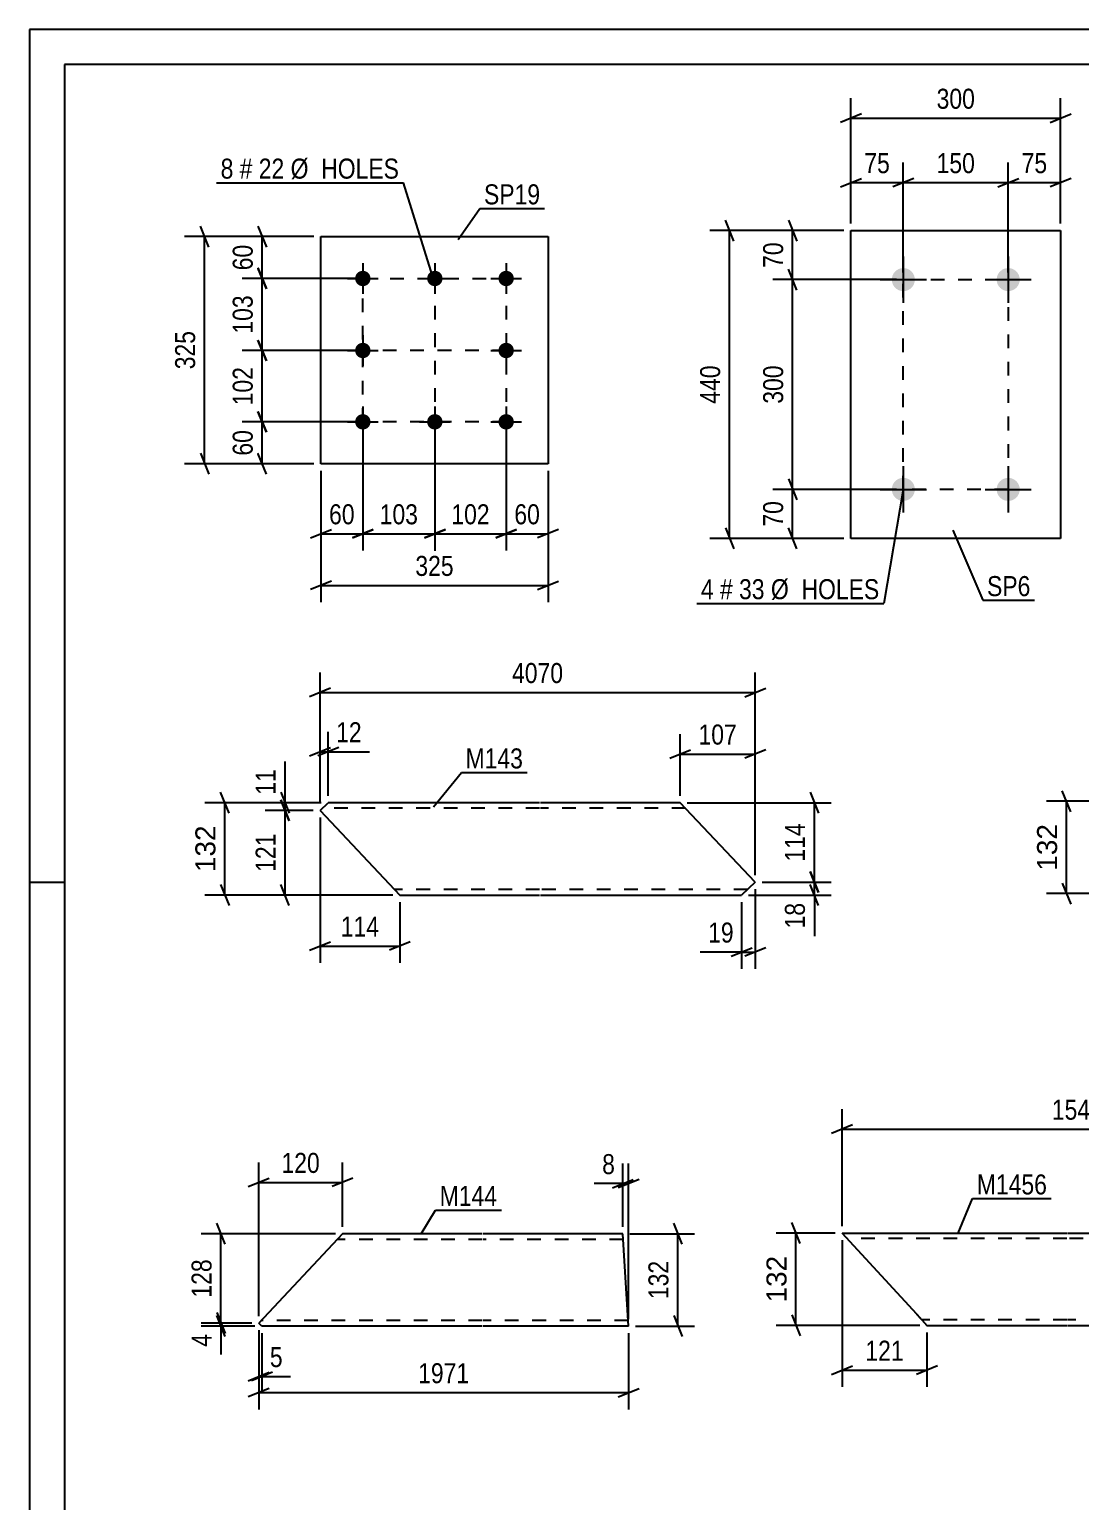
# Model space of a CAD drawing. Header units: millimetres. Extents: x -2250 to 594, y 0 to 1057.
# Drawn here: x 0 to 150.4, y 209.5 to 420 of the extents above; entities that cross this region are included whole.
import ezdxf

# ---------------------------------------------------------------- set-up
doc = ezdxf.new("R2010")
doc.units = ezdxf.units.MM
doc.linetypes.add('DXK_LINE_DOT2', pattern=[3.9198, 1.9599, -1.9599])
doc.styles.add('Arial', font='ARIAL.TTF', dxfattribs={"height": 0.2})
doc.styles.add('Arial Narrow', font='ARIALN.TTF', dxfattribs={"height": 0.2})

# ---------------------------------------------------------------- blocks, each defined once
blk = doc.blocks.new('Unknown-761553754-1133')
at = {"color": 5, "linetype": 'Continuous'}
for p, q in [((594, 420), (0, 420)), ((0, 420), (0, 0)), ((589, 415), (5, 415)), ((5, 415), (5, 5)), ((5, 298), (0, 298))]:
    blk.add_line(p, q, dxfattribs=at)
blk = doc.blocks.new('Part-761553754-12349 - 12348')
at = {"color": 2, "linetype": 'Continuous'}
for p, q in [((126.91, 236.29), (116.24, 247.89)), ((116.24, 247.89), (148.38, 247.89)), ((148.48, 247.89), (168.48, 247.89)), ((183.56, 241.28), (168.48, 247.89)), ((180.67, 234.69), (183.56, 241.28)), ((126.91, 236.29), (128.38, 234.69)), ((128.38, 234.69), (148.38, 234.69)), ((148.48, 234.69), (180.67, 234.69))]:
    blk.add_line(p, q, dxfattribs=at)
at = {"color": 7, "linetype": 'DXK_LINE_DOT2'}
for p, q in [((148.38, 247.09), (116.98, 247.09)), ((170.31, 247.09), (148.48, 247.09)), ((128.27, 234.81), (126.91, 236.29)), ((127.65, 235.49), (127.59, 235.55)), ((148.38, 235.49), (127.65, 235.49)), ((181.02, 235.49), (148.48, 235.49))]:
    blk.add_line(p, q, dxfattribs=at)
blk = doc.blocks.new('Part-761553754-12032 - 12031')
at = {"color": 2, "linetype": 'Continuous'}
for p, q in [((41.57, 308.33), (42.74, 309.43)), ((41.57, 308.33), (52.98, 296.23)), ((72.98, 309.43), (42.74, 309.43)), ((93.08, 309.43), (73.08, 309.43)), ((103.81, 298.07), (93.08, 309.43)), ((103.81, 298.07), (101.86, 296.23)), ((52.98, 296.23), (72.98, 296.23)), ((73.08, 296.23), (101.86, 296.23))]:
    blk.add_line(p, q, dxfattribs=at)
at = {"color": 7, "linetype": 'DXK_LINE_DOT2'}
for p, q in [((72.98, 308.63), (41.9, 308.63)), ((93.84, 308.63), (73.08, 308.63)), ((72.98, 297.03), (52.23, 297.03)), ((102.71, 297.03), (73.08, 297.03))]:
    blk.add_line(p, q, dxfattribs=at)
blk = doc.blocks.new('Part-761553754-12046 - 12045')
at = {"color": 2, "linetype": 'Continuous'}
for p, q in [((44.78, 247.79), (32.81, 235.01)), ((64.78, 247.79), (44.78, 247.79)), ((84.88, 247.79), (64.88, 247.79)), ((85.7, 234.59), (84.88, 247.79)), ((33.26, 234.59), (32.81, 235.01)), ((64.78, 234.59), (33.26, 234.59)), ((85.7, 234.59), (64.88, 234.59))]:
    blk.add_line(p, q, dxfattribs=at)
at = {"color": 7, "linetype": 'DXK_LINE_DOT2'}
for p, q in [((64.78, 246.99), (44.03, 246.99)), ((84.93, 246.99), (64.88, 246.99)), ((33.15, 235.39), (33.21, 235.45)), ((64.78, 235.39), (33.15, 235.39)), ((85.65, 235.39), (64.88, 235.39)), ((85.65, 235.39), (85.65, 235.45))]:
    blk.add_line(p, q, dxfattribs=at)
blk = doc.blocks.new('Part-761553754-12177 - 12176')
at = {"color": 2, "linetype": 'Continuous'}
for p, q in [((41.69, 357.89), (41.69, 390.39)), ((41.69, 390.39), (74.19, 390.39)), ((74.19, 390.39), (74.19, 357.89)), ((74.19, 357.89), (41.69, 357.89))]:
    blk.add_line(p, q, dxfattribs=at)
blk = doc.blocks.new('Bolt-761553754-12178 - 12176')
at = {"linetype": 'Continuous'}
for points in [[(47.69, 385.49, -1), (47.69, 383.29, -1)], [(57.99, 385.49, -1), (57.99, 383.29, -1)], [(68.19, 385.49, -1), (68.19, 383.29, -1)], [(47.69, 375.19, -1), (47.69, 372.99, -1)], [(68.19, 375.19, -1), (68.19, 372.99, -1)], [(47.69, 364.99, -1), (47.69, 362.79, -1)], [(57.99, 364.99, -1), (57.99, 362.79, -1)], [(68.19, 364.99, -1), (68.19, 362.79, -1)]]:
    blk.add_hatch(color=1, dxfattribs=at).paths.add_polyline_path(points)
at = {"color": 1, "linetype": 'Continuous'}
for p, q in [((47.69, 386.59), (47.69, 382.19)), ((57.99, 386.59), (57.99, 382.19)), ((68.19, 386.59), (68.19, 382.19)), ((45.49, 384.39), (49.89, 384.39)), ((55.79, 384.39), (60.19, 384.39)), ((65.99, 384.39), (70.39, 384.39)), ((47.69, 376.29), (47.69, 371.89)), ((68.19, 376.29), (68.19, 371.89)), ((45.49, 374.09), (49.89, 374.09)), ((65.99, 374.09), (70.39, 374.09)), ((47.69, 366.09), (47.69, 361.69)), ((57.99, 366.09), (57.99, 361.69)), ((68.19, 366.09), (68.19, 361.69)), ((45.49, 363.89), (49.89, 363.89)), ((55.79, 363.89), (60.19, 363.89)), ((65.99, 363.89), (70.39, 363.89))]:
    blk.add_line(p, q, dxfattribs=at)
blk = doc.blocks.new('Part-761553754-12237 - 12236')
at = {"color": 2, "linetype": 'Continuous'}
for p, q in [((117.5, 347.23), (117.5, 391.23)), ((117.5, 391.23), (147.5, 391.23)), ((147.5, 391.23), (147.5, 347.23)), ((147.5, 347.23), (117.5, 347.23))]:
    blk.add_line(p, q, dxfattribs=at)
blk = doc.blocks.new('Bolt-761553754-12238 - 12236')
at = {"linetype": 'Continuous'}
for points in [[(125, 385.88, -1), (125, 382.58, -1)], [(140, 385.88, -1), (140, 382.58, -1)], [(125, 355.88, -1), (125, 352.58, -1)], [(140, 355.88, -1), (140, 352.58, -1)]]:
    blk.add_hatch(color=1, dxfattribs=at).paths.add_polyline_path(points)
at = {"color": 1, "linetype": 'Continuous'}
for p, q in [((125, 387.53), (125, 380.93)), ((140, 387.53), (140, 380.93)), ((121.7, 384.23), (128.3, 384.23)), ((136.7, 384.23), (143.3, 384.23)), ((125, 357.53), (125, 350.93)), ((140, 357.53), (140, 350.93)), ((121.7, 354.23), (128.3, 354.23)), ((136.7, 354.23), (143.3, 354.23))]:
    blk.add_line(p, q, dxfattribs=at)
blk = doc.blocks.new('Rectangle-761553754-16184 - 12176')
at = {"color": 1, "linetype": 'DXK_LINE_DOT2'}
blk.add_lwpolyline([(47.69, 384.39), (68.19, 384.39), (68.19, 363.89), (47.69, 363.89), (47.69, 384.39)], close=True, dxfattribs=at)
blk = doc.blocks.new('Rectangle-761553754-16174 - 12236')
at = {"color": 1, "linetype": 'DXK_LINE_DOT2'}
blk.add_lwpolyline([(125, 384.23), (140, 384.23), (140, 354.23), (125, 354.23), (125, 384.23)], close=True, dxfattribs=at)
blk = doc.blocks.new('Line-761553754-16204 - 12176')
at = {"color": 1, "linetype": 'DXK_LINE_DOT2'}
blk.add_line((57.99, 384.39), (57.99, 363.89), dxfattribs=at)
blk = doc.blocks.new('Line-761553754-16211 - 12176')
at = {"color": 1, "linetype": 'DXK_LINE_DOT2'}
blk.add_line((68.19, 374.09), (47.69, 374.09), dxfattribs=at)
blk = doc.blocks.new('StraightDimension-761553754-13078 - 12348')
at = {"color": 7, "linetype": 'Continuous'}
for p, q in [((116.24, 246.89), (116.24, 225.89)), ((128.38, 233.69), (128.38, 225.89)), ((114.74, 227.69), (117.74, 228.89)), ((116.24, 228.29), (128.38, 228.29)), ((129.88, 228.89), (126.88, 227.69))]:
    blk.add_line(p, q, dxfattribs=at)
at = {"color": 0}
blk.add_wipeout([(125.66, 229.04), (125.66, 233.24), (118.97, 233.24), (118.97, 229.04)], dxfattribs=at)
at = {"color": 3, "style": 'Arial Narrow'}
blk.add_text('121', height=2.863, dxfattribs=at).set_placement((119.57, 229.64))
blk = doc.blocks.new('StraightDimension-761553754-13098 - 12348')
at = {"color": 7, "linetype": 'Continuous'}
for p, q in [((116.24, 248.89), (116.24, 265.6)), ((183.56, 242.28), (183.56, 265.6)), ((117.74, 263.35), (114.74, 262.15)), ((182.06, 262.15), (185.06, 263.35)), ((116.24, 262.75), (183.56, 262.75))]:
    blk.add_line(p, q, dxfattribs=at)
at = {"color": 0}
blk.add_wipeout([(154.16, 263.5), (154.16, 267.7), (145.64, 267.7), (145.64, 263.5)], dxfattribs=at)
at = {"color": 3, "style": 'Arial Narrow'}
blk.add_text('1549', height=2.863, dxfattribs=at).set_placement((146.24, 264.1))
blk = doc.blocks.new('StraightDimension-761553754-17777 - 12348')
at = {"color": 7, "linetype": 'Continuous'}
for p, q in [((110.24, 246.39), (109.04, 249.39)), ((115.24, 247.89), (106.79, 247.89)), ((109.64, 234.69), (109.64, 247.89)), ((109.04, 236.19), (110.24, 233.19)), ((127.38, 234.69), (106.79, 234.69))]:
    blk.add_line(p, q, dxfattribs=at)
at = {"color": 0}
blk.add_wipeout([(108.89, 245.23), (104.69, 245.23), (104.69, 237.36), (108.89, 237.36)], dxfattribs=at)
at = {"color": 3, "style": 'Arial'}
blk.add_text('132', height=2.865, rotation=90.0002, dxfattribs=at).set_placement((108.29, 237.96))
blk = doc.blocks.new('StraightDimension-761553754-16941 - 11980')
at = {"color": 7, "linetype": 'Continuous'}
for p, q in [((163.3, 309.64), (145.49, 309.64)), ((148.94, 308.14), (147.74, 311.14)), ((148.34, 296.44), (148.34, 309.64)), ((147.74, 297.94), (148.94, 294.94)), ((173.44, 296.44), (145.49, 296.44))]:
    blk.add_line(p, q, dxfattribs=at)
at = {"color": 0}
blk.add_wipeout([(147.59, 306.98), (143.39, 306.98), (143.39, 299.1), (147.59, 299.1)], dxfattribs=at)
at = {"color": 3, "style": 'Arial'}
blk.add_text('132', height=2.865, rotation=90.0002, dxfattribs=at).set_placement((146.99, 299.7))
blk = doc.blocks.new('StraightDimension-761553754-12597 - 12031')
at = {"color": 7, "linetype": 'Continuous'}
for p, q in [((41.57, 309.33), (41.57, 328.04)), ((103.81, 299.07), (103.81, 328.04)), ((43.07, 325.79), (40.07, 324.59)), ((41.57, 325.19), (103.81, 325.19)), ((102.31, 324.59), (105.31, 325.79))]:
    blk.add_line(p, q, dxfattribs=at)
at = {"color": 0}
blk.add_wipeout([(76.95, 325.94), (76.95, 330.14), (68.43, 330.14), (68.43, 325.94)], dxfattribs=at)
at = {"color": 3, "style": 'Arial Narrow'}
blk.add_text('4070', height=2.863, dxfattribs=at).set_placement((69.03, 326.54))
blk = doc.blocks.new('StraightDimension-761553754-12573 - 12031')
at = {"color": 7, "linetype": 'Continuous'}
for p, q in [((93.08, 310.43), (93.08, 319.24)), ((103.81, 299.07), (103.81, 319.24)), ((91.58, 315.79), (94.58, 316.99)), ((93.08, 316.39), (103.81, 316.39)), ((105.31, 316.99), (102.31, 315.79))]:
    blk.add_line(p, q, dxfattribs=at)
at = {"color": 0}
blk.add_wipeout([(101.79, 317.14), (101.79, 321.34), (95.1, 321.34), (95.1, 317.14)], dxfattribs=at)
at = {"color": 3, "style": 'Arial Narrow'}
blk.add_text('107', height=2.863, dxfattribs=at).set_placement((95.7, 317.74))
blk = doc.blocks.new('StraightDimension-761553754-12565 - 12031')
at = {"color": 7, "linetype": 'Continuous'}
for p, q in [((103.81, 297.07), (103.81, 285.68)), ((101.86, 295.23), (101.86, 285.68)), ((100.36, 287.48), (103.36, 288.68)), ((105.31, 288.68), (102.31, 287.48)), ((101.86, 288.08), (103.81, 288.08))]:
    blk.add_line(p, q, dxfattribs=at)
at = {"color": 0}
blk.add_wipeout([(101.34, 288.83), (101.34, 293.03), (96.48, 293.03), (96.48, 288.83)], dxfattribs=at)
at = {"color": 7, "linetype": 'Continuous'}
blk.add_line((101.86, 288.08), (95.96, 288.08), dxfattribs=at)
blk.add_line((101.86, 288.08), (95.96, 288.08), dxfattribs=at)
at = {"color": 3, "style": 'Arial Narrow'}
blk.add_text('19', height=2.863, dxfattribs=at).set_placement((97.08, 289.43))
blk = doc.blocks.new('StraightDimension-761553754-12577 - 12031')
at = {"color": 7, "linetype": 'Continuous'}
for p, q in [((41.57, 309.33), (41.57, 319.57)), ((42.74, 310.43), (42.74, 319.57)), ((40.07, 316.12), (43.07, 317.32)), ((44.24, 317.32), (41.24, 316.12)), ((41.57, 316.72), (42.74, 316.72))]:
    blk.add_line(p, q, dxfattribs=at)
at = {"color": 0}
blk.add_wipeout([(48.12, 317.47), (48.12, 321.67), (43.27, 321.67), (43.27, 317.47)], dxfattribs=at)
at = {"color": 7, "linetype": 'Continuous'}
blk.add_line((42.74, 316.72), (48.65, 316.72), dxfattribs=at)
blk.add_line((42.74, 316.72), (48.65, 316.72), dxfattribs=at)
at = {"color": 3, "style": 'Arial Narrow'}
blk.add_text('12', height=2.863, dxfattribs=at).set_placement((43.87, 318.07))
blk = doc.blocks.new('StraightDimension-761553754-16275 - 12031')
at = {"color": 7, "linetype": 'Continuous'}
for p, q in [((111.67, 310.93), (112.87, 307.93)), ((94.08, 309.43), (114.67, 309.43)), ((112.27, 298.07), (112.27, 309.43)), ((112.87, 296.57), (111.67, 299.57)), ((104.81, 298.07), (114.67, 298.07))]:
    blk.add_line(p, q, dxfattribs=at)
at = {"color": 0}
blk.add_wipeout([(111.52, 307.09), (107.32, 307.09), (107.32, 300.41), (111.52, 300.41)], dxfattribs=at)
at = {"color": 3, "style": 'Arial Narrow'}
blk.add_text('114', height=2.863, rotation=90.0002, dxfattribs=at).set_placement((110.92, 301.01))
blk = doc.blocks.new('StraightDimension-761553754-12569 - 12031')
at = {"color": 7, "linetype": 'Continuous'}
for p, q in [((41.57, 307.33), (41.57, 286.53)), ((52.98, 295.23), (52.98, 286.53)), ((40.07, 288.33), (43.07, 289.53)), ((41.57, 288.93), (52.98, 288.93)), ((54.48, 289.53), (51.48, 288.33))]:
    blk.add_line(p, q, dxfattribs=at)
at = {"color": 0}
blk.add_wipeout([(50.62, 289.68), (50.62, 293.88), (43.93, 293.88), (43.93, 289.68)], dxfattribs=at)
at = {"color": 3, "style": 'Arial Narrow'}
blk.add_text('114', height=2.863, dxfattribs=at).set_placement((44.53, 290.28))
blk = doc.blocks.new('StraightDimension-761553754-16561 - 12031')
at = {"color": 7, "linetype": 'Continuous'}
for p, q in [((35.97, 309.83), (37.17, 306.83)), ((40.57, 308.33), (33.72, 308.33)), ((36.57, 296.23), (36.57, 308.33)), ((37.17, 294.73), (35.97, 297.73)), ((51.98, 296.23), (33.72, 296.23))]:
    blk.add_line(p, q, dxfattribs=at)
at = {"color": 0}
blk.add_wipeout([(35.82, 305.62), (31.62, 305.62), (31.62, 298.94), (35.82, 298.94)], dxfattribs=at)
at = {"color": 3, "style": 'Arial Narrow'}
blk.add_text('121', height=2.863, rotation=90.0002, dxfattribs=at).set_placement((35.22, 299.54))
blk = doc.blocks.new('StraightDimension-761553754-16276 - 12031')
at = {"color": 7, "linetype": 'Continuous'}
for p, q in [((111.67, 299.57), (112.87, 296.57)), ((104.81, 298.07), (114.67, 298.07)), ((112.87, 294.73), (111.67, 297.73)), ((112.27, 296.23), (112.27, 298.07)), ((102.86, 296.23), (114.67, 296.23))]:
    blk.add_line(p, q, dxfattribs=at)
at = {"color": 0}
blk.add_wipeout([(111.52, 295.71), (107.32, 295.71), (107.32, 290.85), (111.52, 290.85)], dxfattribs=at)
at = {"color": 7, "linetype": 'Continuous'}
blk.add_line((112.27, 296.23), (112.27, 290.33), dxfattribs=at)
blk.add_line((112.27, 296.23), (112.27, 290.33), dxfattribs=at)
at = {"color": 3, "style": 'Arial Narrow'}
blk.add_text('18', height=2.863, rotation=90.0002, dxfattribs=at).set_placement((110.92, 291.45))
blk = doc.blocks.new('StraightDimension-761553754-16560 - 12031')
at = {"color": 7, "linetype": 'Continuous'}
for p, q in [((35.97, 310.93), (37.17, 307.93)), ((37.17, 306.83), (35.97, 309.83)), ((41.74, 309.43), (33.72, 309.43)), ((40.57, 308.33), (33.72, 308.33)), ((36.57, 308.33), (36.57, 309.43))]:
    blk.add_line(p, q, dxfattribs=at)
at = {"color": 0}
blk.add_wipeout([(35.82, 314.81), (31.62, 314.81), (31.62, 309.96), (35.82, 309.96)], dxfattribs=at)
at = {"color": 7, "linetype": 'Continuous'}
blk.add_line((36.57, 309.43), (36.57, 315.34), dxfattribs=at)
blk.add_line((36.57, 309.43), (36.57, 315.34), dxfattribs=at)
at = {"color": 3, "style": 'Arial Narrow'}
blk.add_text('11', height=2.863, rotation=90.0002, dxfattribs=at).set_placement((35.22, 310.56))
blk = doc.blocks.new('StraightDimension-761553754-16965 - 12031')
at = {"color": 7, "linetype": 'Continuous'}
for p, q in [((28.55, 307.93), (27.35, 310.93)), ((41.74, 309.43), (25.1, 309.43)), ((27.95, 296.23), (27.95, 309.43)), ((27.35, 297.73), (28.55, 294.73)), ((51.98, 296.23), (25.1, 296.23))]:
    blk.add_line(p, q, dxfattribs=at)
at = {"color": 0}
blk.add_wipeout([(27.2, 306.77), (23, 306.77), (23, 298.9), (27.2, 298.9)], dxfattribs=at)
at = {"color": 3, "style": 'Arial'}
blk.add_text('132', height=2.865, rotation=90.0002, dxfattribs=at).set_placement((26.6, 299.5))
blk = doc.blocks.new('StraightDimension-761553754-12645 - 12045')
at = {"color": 7, "linetype": 'Continuous'}
for p, q in [((32.81, 234.01), (32.81, 224.98)), ((33.26, 233.59), (33.26, 224.98)), ((31.31, 226.78), (34.31, 227.98)), ((34.76, 227.98), (31.76, 226.78)), ((32.81, 227.38), (33.26, 227.38))]:
    blk.add_line(p, q, dxfattribs=at)
at = {"color": 0}
blk.add_wipeout([(36.82, 228.13), (36.82, 232.33), (33.79, 232.33), (33.79, 228.13)], dxfattribs=at)
at = {"color": 7, "linetype": 'Continuous'}
blk.add_line((33.26, 227.38), (37.34, 227.38), dxfattribs=at)
blk.add_line((33.26, 227.38), (37.34, 227.38), dxfattribs=at)
at = {"color": 3, "style": 'Arial Narrow'}
blk.add_text('5', height=2.86, dxfattribs=at).set_placement((34.39, 228.73))
blk = doc.blocks.new('StraightDimension-761553754-12637 - 12045')
at = {"color": 7, "linetype": 'Continuous'}
for p, q in [((84.88, 248.79), (84.88, 257.82)), ((85.7, 235.59), (85.7, 257.82)), ((83.38, 254.37), (86.38, 255.57)), ((87.2, 255.57), (84.2, 254.37)), ((84.88, 254.97), (85.7, 254.97))]:
    blk.add_line(p, q, dxfattribs=at)
at = {"color": 0}
blk.add_wipeout([(84.35, 255.72), (84.35, 259.92), (81.32, 259.92), (81.32, 255.72)], dxfattribs=at)
at = {"color": 7, "linetype": 'Continuous'}
blk.add_line((84.88, 254.97), (80.8, 254.97), dxfattribs=at)
blk.add_line((84.88, 254.97), (80.8, 254.97), dxfattribs=at)
at = {"color": 3, "style": 'Arial Narrow'}
blk.add_text('8', height=2.86, dxfattribs=at).set_placement((81.92, 256.32))
blk = doc.blocks.new('StraightDimension-761553754-12657 - 12045')
at = {"color": 7, "linetype": 'Continuous'}
for p, q in [((93.35, 246.29), (92.15, 249.29)), ((85.88, 247.79), (95.15, 247.79)), ((92.75, 234.59), (92.75, 247.79)), ((92.15, 236.09), (93.35, 233.09)), ((86.7, 234.59), (95.15, 234.59))]:
    blk.add_line(p, q, dxfattribs=at)
at = {"color": 0}
blk.add_wipeout([(92, 244.53), (87.8, 244.53), (87.8, 237.84), (92, 237.84)], dxfattribs=at)
at = {"color": 3, "style": 'Arial Narrow'}
blk.add_text('132', height=2.863, rotation=90.0002, dxfattribs=at).set_placement((91.4, 238.44))
blk = doc.blocks.new('StraightDimension-761553754-12641 - 12045')
at = {"color": 7, "linetype": 'Continuous'}
for p, q in [((32.81, 236.01), (32.81, 257.99)), ((44.78, 248.79), (44.78, 257.99)), ((31.31, 254.54), (34.31, 255.74)), ((32.81, 255.14), (44.78, 255.14)), ((46.28, 255.74), (43.28, 254.54))]:
    blk.add_line(p, q, dxfattribs=at)
at = {"color": 0}
blk.add_wipeout([(42.13, 255.89), (42.13, 260.09), (35.45, 260.09), (35.45, 255.89)], dxfattribs=at)
at = {"color": 3, "style": 'Arial Narrow'}
blk.add_text('120', height=2.863, dxfattribs=at).set_placement((36.05, 256.49))
blk = doc.blocks.new('StraightDimension-761553754-12663 - 12045')
at = {"color": 7, "linetype": 'Continuous'}
for p, q in [((32.81, 234.01), (32.81, 222.67)), ((85.7, 233.59), (85.7, 222.67)), ((34.31, 225.67), (31.31, 224.47)), ((84.2, 224.47), (87.2, 225.67)), ((32.81, 225.07), (85.7, 225.07))]:
    blk.add_line(p, q, dxfattribs=at)
at = {"color": 0}
blk.add_wipeout([(63.51, 225.82), (63.51, 230.02), (55, 230.02), (55, 225.82)], dxfattribs=at)
at = {"color": 3, "style": 'Arial Narrow'}
blk.add_text('1971', height=2.863, dxfattribs=at).set_placement((55.6, 226.42))
blk = doc.blocks.new('StraightDimension-761553754-17569 - 12045')
at = {"color": 7, "linetype": 'Continuous'}
for p, q in [((28, 246.29), (26.8, 249.29)), ((43.78, 247.79), (24.55, 247.79)), ((27.4, 235.01), (27.4, 247.79)), ((26.8, 236.51), (28, 233.51)), ((31.81, 235.01), (24.55, 235.01))]:
    blk.add_line(p, q, dxfattribs=at)
at = {"color": 0}
blk.add_wipeout([(26.65, 244.74), (22.45, 244.74), (22.45, 238.06), (26.65, 238.06)], dxfattribs=at)
at = {"color": 3, "style": 'Arial Narrow'}
blk.add_text('128', height=2.863, rotation=90.0002, dxfattribs=at).set_placement((26.05, 238.66))
blk = doc.blocks.new('StraightDimension-761553754-17570 - 12045')
at = {"color": 7, "linetype": 'Continuous'}
for p, q in [((26.8, 236.51), (28, 233.51)), ((28, 233.09), (26.8, 236.09)), ((31.81, 235.01), (24.55, 235.01)), ((32.26, 234.59), (24.55, 234.59)), ((27.4, 234.59), (27.4, 235.01))]:
    blk.add_line(p, q, dxfattribs=at)
at = {"color": 0}
blk.add_wipeout([(26.65, 234.06), (22.45, 234.06), (22.45, 231.03), (26.65, 231.03)], dxfattribs=at)
at = {"color": 7, "linetype": 'Continuous'}
blk.add_line((27.4, 234.59), (27.4, 230.51), dxfattribs=at)
blk.add_line((27.4, 234.59), (27.4, 230.51), dxfattribs=at)
at = {"color": 3, "style": 'Arial Narrow'}
blk.add_text('4', height=2.86, rotation=90.0002, dxfattribs=at).set_placement((26.05, 231.63))
blk = doc.blocks.new('StraightDimension-761553754-23376 - 12176')
at = {"color": 7, "linetype": 'Continuous'}
for p, q in [((32.69, 375.59), (33.89, 372.59)), ((46.69, 374.09), (30.44, 374.09)), ((33.29, 363.89), (33.29, 374.09)), ((33.89, 362.39), (32.69, 365.39)), ((46.69, 363.89), (30.44, 363.89))]:
    blk.add_line(p, q, dxfattribs=at)
at = {"color": 0}
blk.add_wipeout([(32.54, 372.33), (28.34, 372.33), (28.34, 365.65), (32.54, 365.65)], dxfattribs=at)
at = {"color": 3, "style": 'Arial Narrow'}
blk.add_text('102', height=2.863, rotation=90.0002, dxfattribs=at).set_placement((31.94, 366.25))
blk = doc.blocks.new('StraightDimension-761553754-12872 - 12176')
at = {"color": 7, "linetype": 'Continuous'}
for p, q in [((32.69, 391.89), (33.89, 388.89)), ((40.69, 390.39), (30.44, 390.39)), ((33.29, 384.39), (33.29, 390.39)), ((33.89, 382.89), (32.69, 385.89)), ((46.69, 384.39), (30.44, 384.39))]:
    blk.add_line(p, q, dxfattribs=at)
at = {"color": 0}
blk.add_wipeout([(32.54, 389.82), (28.34, 389.82), (28.34, 384.96), (32.54, 384.96)], dxfattribs=at)
at = {"color": 3, "style": 'Arial Narrow'}
blk.add_text('60', height=2.863, rotation=90.0002, dxfattribs=at).set_placement((31.94, 385.56))
blk = doc.blocks.new('StraightDimension-761553754-12875 - 12176')
at = {"color": 7, "linetype": 'Continuous'}
for p, q in [((32.69, 365.39), (33.89, 362.39)), ((46.69, 363.89), (30.44, 363.89)), ((33.29, 357.89), (33.29, 363.89)), ((40.69, 357.89), (30.44, 357.89)), ((33.89, 356.39), (32.69, 359.39))]:
    blk.add_line(p, q, dxfattribs=at)
at = {"color": 0}
blk.add_wipeout([(32.54, 363.32), (28.34, 363.32), (28.34, 358.46), (32.54, 358.46)], dxfattribs=at)
at = {"color": 3, "style": 'Arial Narrow'}
blk.add_text('60', height=2.863, rotation=90.0002, dxfattribs=at).set_placement((31.94, 359.06))
blk = doc.blocks.new('StraightDimension-761553754-12888 - 12176')
at = {"color": 7, "linetype": 'Continuous'}
for p, q in [((25.65, 388.89), (24.45, 391.89)), ((40.69, 390.39), (22.2, 390.39)), ((25.05, 357.89), (25.05, 390.39)), ((40.69, 357.89), (22.2, 357.89)), ((24.45, 359.39), (25.65, 356.39))]:
    blk.add_line(p, q, dxfattribs=at)
at = {"color": 0}
blk.add_wipeout([(24.3, 377.48), (20.1, 377.48), (20.1, 370.8), (24.3, 370.8)], dxfattribs=at)
at = {"color": 3, "style": 'Arial Narrow'}
blk.add_text('325', height=2.863, rotation=90.0002, dxfattribs=at).set_placement((23.7, 371.4))
blk = doc.blocks.new('StraightDimension-761553754-12892 - 12176')
at = {"color": 7, "linetype": 'Continuous'}
for p, q in [((68.19, 362.89), (68.19, 345.49)), ((74.19, 356.89), (74.19, 345.49)), ((66.69, 347.29), (69.69, 348.49)), ((68.19, 347.89), (74.19, 347.89)), ((75.69, 348.49), (72.69, 347.29))]:
    blk.add_line(p, q, dxfattribs=at)
at = {"color": 0}
blk.add_wipeout([(73.62, 348.64), (73.62, 352.84), (68.76, 352.84), (68.76, 348.64)], dxfattribs=at)
at = {"color": 3, "style": 'Arial Narrow'}
blk.add_text('60', height=2.863, dxfattribs=at).set_placement((69.36, 349.24))
blk = doc.blocks.new('StraightDimension-761553754-12895 - 12176')
at = {"color": 7, "linetype": 'Continuous'}
for p, q in [((47.69, 362.89), (47.69, 345.49)), ((41.69, 356.89), (41.69, 345.49)), ((40.19, 347.29), (43.19, 348.49)), ((41.69, 347.89), (47.69, 347.89)), ((49.19, 348.49), (46.19, 347.29))]:
    blk.add_line(p, q, dxfattribs=at)
at = {"color": 0}
blk.add_wipeout([(47.12, 348.64), (47.12, 352.84), (42.26, 352.84), (42.26, 348.64)], dxfattribs=at)
at = {"color": 3, "style": 'Arial Narrow'}
blk.add_text('60', height=2.863, dxfattribs=at).set_placement((42.86, 349.24))
blk = doc.blocks.new('StraightDimension-761553754-12908 - 12176')
at = {"color": 7, "linetype": 'Continuous'}
for p, q in [((41.69, 356.89), (41.69, 338.11)), ((74.19, 356.89), (74.19, 338.11)), ((43.19, 341.11), (40.19, 339.91)), ((72.69, 339.91), (75.69, 341.11)), ((41.69, 340.51), (74.19, 340.51))]:
    blk.add_line(p, q, dxfattribs=at)
at = {"color": 0}
blk.add_wipeout([(61.28, 341.26), (61.28, 345.46), (54.6, 345.46), (54.6, 341.26)], dxfattribs=at)
at = {"color": 3, "style": 'Arial Narrow'}
blk.add_text('325', height=2.863, dxfattribs=at).set_placement((55.2, 341.86))
blk = doc.blocks.new('StraightDimension-761553754-23378 - 12176')
at = {"color": 7, "linetype": 'Continuous'}
for p, q in [((32.69, 385.89), (33.89, 382.89)), ((46.69, 384.39), (30.44, 384.39)), ((33.29, 374.09), (33.29, 384.39)), ((33.89, 372.59), (32.69, 375.59)), ((46.69, 374.09), (30.44, 374.09))]:
    blk.add_line(p, q, dxfattribs=at)
at = {"color": 0}
blk.add_wipeout([(32.54, 382.58), (28.34, 382.58), (28.34, 375.9), (32.54, 375.9)], dxfattribs=at)
at = {"color": 3, "style": 'Arial Narrow'}
blk.add_text('103', height=2.863, rotation=90.0002, dxfattribs=at).set_placement((31.94, 376.5))
blk = doc.blocks.new('StraightDimension-761553754-23398 - 12176')
at = {"color": 7, "linetype": 'Continuous'}
for p, q in [((47.69, 362.89), (47.69, 345.49)), ((57.99, 362.89), (57.99, 345.49)), ((46.19, 347.29), (49.19, 348.49)), ((47.69, 347.89), (57.99, 347.89)), ((59.49, 348.49), (56.49, 347.29))]:
    blk.add_line(p, q, dxfattribs=at)
at = {"color": 0}
blk.add_wipeout([(56.18, 348.64), (56.18, 352.84), (49.5, 352.84), (49.5, 348.64)], dxfattribs=at)
at = {"color": 3, "style": 'Arial Narrow'}
blk.add_text('103', height=2.863, dxfattribs=at).set_placement((50.1, 349.24))
blk = doc.blocks.new('StraightDimension-761553754-23400 - 12176')
at = {"color": 7, "linetype": 'Continuous'}
for p, q in [((57.99, 362.89), (57.99, 345.49)), ((68.19, 362.89), (68.19, 345.49)), ((56.49, 347.29), (59.49, 348.49)), ((57.99, 347.89), (68.19, 347.89)), ((69.69, 348.49), (66.69, 347.29))]:
    blk.add_line(p, q, dxfattribs=at)
at = {"color": 0}
blk.add_wipeout([(66.43, 348.64), (66.43, 352.84), (59.75, 352.84), (59.75, 348.64)], dxfattribs=at)
at = {"color": 3, "style": 'Arial Narrow'}
blk.add_text('102', height=2.863, dxfattribs=at).set_placement((60.35, 349.24))
blk = doc.blocks.new('StraightDimension-761553754-12946 - 12236')
at = {"color": 7, "linetype": 'Continuous'}
for p, q in [((108.56, 392.73), (109.76, 389.73)), ((116.5, 391.23), (106.31, 391.23)), ((109.16, 384.23), (109.16, 391.23)), ((109.76, 382.73), (108.56, 385.73)), ((124, 384.23), (106.31, 384.23))]:
    blk.add_line(p, q, dxfattribs=at)
at = {"color": 0}
blk.add_wipeout([(108.41, 390.15), (104.21, 390.15), (104.21, 385.3), (108.41, 385.3)], dxfattribs=at)
at = {"color": 3, "style": 'Arial Narrow'}
blk.add_text('70', height=2.863, rotation=90.0002, dxfattribs=at).set_placement((107.81, 385.9))
blk = doc.blocks.new('StraightDimension-761553754-12962 - 12236')
at = {"color": 7, "linetype": 'Continuous'}
for p, q in [((140, 385.23), (140, 400.95)), ((147.5, 392.23), (147.5, 400.95)), ((138.5, 397.5), (141.5, 398.7)), ((140, 398.1), (147.5, 398.1)), ((149, 398.7), (146, 397.5))]:
    blk.add_line(p, q, dxfattribs=at)
at = {"color": 0}
blk.add_wipeout([(146.18, 398.85), (146.18, 403.05), (141.32, 403.05), (141.32, 398.85)], dxfattribs=at)
at = {"color": 3, "style": 'Arial Narrow'}
blk.add_text('75', height=2.863, dxfattribs=at).set_placement((141.92, 399.45))
blk = doc.blocks.new('StraightDimension-761553754-12948 - 12236')
at = {"color": 7, "linetype": 'Continuous'}
for p, q in [((124, 354.23), (106.31, 354.23)), ((108.56, 355.73), (109.76, 352.73)), ((109.16, 347.23), (109.16, 354.23)), ((109.76, 345.73), (108.56, 348.73)), ((116.5, 347.23), (106.31, 347.23))]:
    blk.add_line(p, q, dxfattribs=at)
at = {"color": 0}
blk.add_wipeout([(108.41, 353.15), (104.21, 353.15), (104.21, 348.3), (108.41, 348.3)], dxfattribs=at)
at = {"color": 3, "style": 'Arial Narrow'}
blk.add_text('70', height=2.863, rotation=90.0002, dxfattribs=at).set_placement((107.81, 348.9))
blk = doc.blocks.new('StraightDimension-761553754-12947 - 12236')
at = {"color": 7, "linetype": 'Continuous'}
for p, q in [((109.76, 382.73), (108.56, 385.73)), ((124, 384.23), (106.31, 384.23)), ((109.16, 354.23), (109.16, 384.23)), ((124, 354.23), (106.31, 354.23)), ((108.56, 355.73), (109.76, 352.73))]:
    blk.add_line(p, q, dxfattribs=at)
at = {"color": 0}
blk.add_wipeout([(108.41, 372.57), (104.21, 372.57), (104.21, 365.88), (108.41, 365.88)], dxfattribs=at)
at = {"color": 3, "style": 'Arial Narrow'}
blk.add_text('300', height=2.863, rotation=90.0002, dxfattribs=at).set_placement((107.81, 366.48))
blk = doc.blocks.new('StraightDimension-761553754-12958 - 12236')
at = {"color": 7, "linetype": 'Continuous'}
for p, q in [((100.75, 389.73), (99.55, 392.73)), ((116.5, 391.23), (97.3, 391.23)), ((100.15, 347.23), (100.15, 391.23)), ((99.55, 348.73), (100.75, 345.73)), ((116.5, 347.23), (97.3, 347.23))]:
    blk.add_line(p, q, dxfattribs=at)
at = {"color": 0}
blk.add_wipeout([(99.4, 372.57), (95.2, 372.57), (95.2, 365.88), (99.4, 365.88)], dxfattribs=at)
at = {"color": 3, "style": 'Arial Narrow'}
blk.add_text('440', height=2.863, rotation=90.0002, dxfattribs=at).set_placement((98.8, 366.48))
blk = doc.blocks.new('StraightDimension-761553754-12963 - 12236')
at = {"color": 7, "linetype": 'Continuous'}
for p, q in [((125, 385.23), (125, 400.95)), ((140, 385.23), (140, 400.95)), ((126.5, 398.7), (123.5, 397.5)), ((125, 398.1), (140, 398.1)), ((138.5, 397.5), (141.5, 398.7))]:
    blk.add_line(p, q, dxfattribs=at)
at = {"color": 0}
blk.add_wipeout([(135.84, 398.85), (135.84, 403.05), (129.16, 403.05), (129.16, 398.85)], dxfattribs=at)
at = {"color": 3, "style": 'Arial Narrow'}
blk.add_text('150', height=2.863, dxfattribs=at).set_placement((129.76, 399.45))
blk = doc.blocks.new('StraightDimension-761553754-12964 - 12236')
at = {"color": 7, "linetype": 'Continuous'}
for p, q in [((117.5, 392.23), (117.5, 400.95)), ((125, 385.23), (125, 400.95)), ((116, 397.5), (119, 398.7)), ((117.5, 398.1), (125, 398.1)), ((126.5, 398.7), (123.5, 397.5))]:
    blk.add_line(p, q, dxfattribs=at)
at = {"color": 0}
blk.add_wipeout([(123.68, 398.85), (123.68, 403.05), (118.82, 403.05), (118.82, 398.85)], dxfattribs=at)
at = {"color": 3, "style": 'Arial Narrow'}
blk.add_text('75', height=2.863, dxfattribs=at).set_placement((119.42, 399.45))
blk = doc.blocks.new('StraightDimension-761553754-12974 - 12236')
at = {"color": 7, "linetype": 'Continuous'}
for p, q in [((117.5, 392.23), (117.5, 410.16)), ((147.5, 392.23), (147.5, 410.16)), ((119, 407.91), (116, 406.71)), ((117.5, 407.31), (147.5, 407.31)), ((146, 406.71), (149, 407.91))]:
    blk.add_line(p, q, dxfattribs=at)
at = {"color": 0}
blk.add_wipeout([(135.84, 408.06), (135.84, 412.26), (129.16, 412.26), (129.16, 408.06)], dxfattribs=at)
at = {"color": 3, "style": 'Arial Narrow'}
blk.add_text('300', height=2.863, dxfattribs=at).set_placement((129.76, 408.66))
blk = doc.blocks.new('Mark-761553754-13457 - 12348')
at = {"color": 0}
blk.add_wipeout([(145.56, 253.41), (145.56, 256.41), (135.51, 256.41), (135.51, 253.41)], dxfattribs=at)
blk.add_wipeout([(145.56, 253.41), (145.56, 256.41), (135.51, 256.41), (135.51, 253.41)], dxfattribs=at)
at = {"color": 30, "linetype": 'Continuous'}
for p, q in [((132.82, 247.89), (134.91, 252.81)), ((134.91, 252.81), (146.16, 252.81))]:
    blk.add_line(p, q, dxfattribs=at)
at = {"color": 3, "style": 'Arial Narrow'}
blk.add_text('M1456', height=2.863, dxfattribs=at).set_placement((135.51, 253.41))
blk = doc.blocks.new('Mark-761553754-13370 - 12031')
at = {"color": 0}
blk.add_wipeout([(70.6, 314.33), (70.6, 317.33), (62.38, 317.33), (62.38, 314.33)], dxfattribs=at)
blk.add_wipeout([(70.6, 314.33), (70.6, 317.33), (62.38, 317.33), (62.38, 314.33)], dxfattribs=at)
at = {"color": 30, "linetype": 'Continuous'}
for p, q in [((57.82, 308.86), (61.78, 313.73)), ((61.78, 313.73), (71.2, 313.73))]:
    blk.add_line(p, q, dxfattribs=at)
at = {"color": 3, "style": 'Arial Narrow'}
blk.add_text('M143', height=2.863, dxfattribs=at).set_placement((62.38, 314.33))
blk = doc.blocks.new('Mark-761553754-13376 - 12045')
at = {"color": 0}
blk.add_wipeout([(66.9, 251.78), (66.9, 254.78), (58.68, 254.78), (58.68, 251.78)], dxfattribs=at)
blk.add_wipeout([(66.9, 251.78), (66.9, 254.78), (58.68, 254.78), (58.68, 251.78)], dxfattribs=at)
at = {"color": 30, "linetype": 'Continuous'}
for p, q in [((56.04, 247.79), (58.08, 251.18)), ((58.08, 251.18), (67.5, 251.18))]:
    blk.add_line(p, q, dxfattribs=at)
at = {"color": 3, "style": 'Arial Narrow'}
blk.add_text('M144', height=2.863, dxfattribs=at).set_placement((58.68, 251.78))
blk = doc.blocks.new('Mark-761553754-13415 - 12176')
at = {"color": 0}
blk.add_wipeout([(73.06, 394.99), (73.06, 397.99), (65.02, 397.99), (65.02, 394.99)], dxfattribs=at)
blk.add_wipeout([(73.06, 394.99), (73.06, 397.99), (65.02, 397.99), (65.02, 394.99)], dxfattribs=at)
at = {"color": 30, "linetype": 'Continuous'}
for p, q in [((61.34, 389.94), (64.42, 394.39)), ((64.42, 394.39), (73.66, 394.39))]:
    blk.add_line(p, q, dxfattribs=at)
at = {"color": 3, "style": 'Arial Narrow'}
blk.add_text('SP19', height=2.863, dxfattribs=at).set_placement((65.02, 394.99))
blk = doc.blocks.new('Mark-761553754-13418 - 12176')
at = {"color": 0}
blk.add_wipeout([(29.18, 398.67), (29.18, 401.67), (27.35, 401.67), (27.35, 398.67)], dxfattribs=at)
blk.add_wipeout([(29.18, 398.67), (29.18, 401.67), (27.35, 401.67), (27.35, 398.67)], dxfattribs=at)
blk.add_wipeout([(31.9, 398.67), (31.9, 401.67), (30.08, 401.67), (30.08, 398.67)], dxfattribs=at)
blk.add_wipeout([(31.9, 398.67), (31.9, 401.67), (30.08, 401.67), (30.08, 398.67)], dxfattribs=at)
at = {"color": 3, "style": 'Arial Narrow'}
blk.add_text('8', height=2.86, dxfattribs=at).set_placement((27.35, 398.67))
at = {"color": 0}
blk.add_wipeout([(36.46, 398.67), (36.46, 401.67), (32.8, 401.67), (32.8, 398.67)], dxfattribs=at)
blk.add_wipeout([(36.46, 398.67), (36.46, 401.67), (32.8, 401.67), (32.8, 398.67)], dxfattribs=at)
at = {"color": 3, "style": 'Arial Narrow'}
for s, height, p in [('#', 2.86, (30.08, 398.67)), ('22', 2.863, (32.8, 398.67))]:
    blk.add_text(s, height=height, dxfattribs=at).set_placement(p)
at = {"color": 0}
blk.add_wipeout([(52.89, 398.67), (52.89, 401.67), (37.36, 401.67), (37.36, 398.67)], dxfattribs=at)
blk.add_wipeout([(52.89, 398.67), (52.89, 401.67), (37.36, 401.67), (37.36, 398.67)], dxfattribs=at)
at = {"color": 7, "linetype": 'Continuous'}
for p in [(26.75, 398.07), (57.9, 383.99)]:
    blk.add_line(p, (53.49, 398.07), dxfattribs=at)
at = {"color": 3, "style": 'Arial Narrow'}
blk.add_text('Ø  HOLES', height=2.863, dxfattribs=at).set_placement((37.36, 398.67))
blk = doc.blocks.new('Mark-761553754-13431 - 12236')
at = {"color": 0}
blk.add_wipeout([(143.18, 338.97), (143.18, 341.97), (136.97, 341.97), (136.97, 338.97)], dxfattribs=at)
blk.add_wipeout([(143.18, 338.97), (143.18, 341.97), (136.97, 341.97), (136.97, 338.97)], dxfattribs=at)
at = {"color": 30, "linetype": 'Continuous'}
for p, q in [((132.08, 348.4), (136.37, 338.37)), ((136.37, 338.37), (143.78, 338.37))]:
    blk.add_line(p, q, dxfattribs=at)
at = {"color": 3, "style": 'Arial Narrow'}
blk.add_text('SP6', height=2.863, dxfattribs=at).set_placement((136.97, 338.97))
blk = doc.blocks.new('Mark-761553754-13434 - 12236')
at = {"color": 0}
blk.add_wipeout([(97.88, 338.53), (97.88, 341.53), (96.05, 341.53), (96.05, 338.53)], dxfattribs=at)
blk.add_wipeout([(97.88, 338.53), (97.88, 341.53), (96.05, 341.53), (96.05, 338.53)], dxfattribs=at)
blk.add_wipeout([(100.6, 338.53), (100.6, 341.53), (98.78, 341.53), (98.78, 338.53)], dxfattribs=at)
blk.add_wipeout([(100.6, 338.53), (100.6, 341.53), (98.78, 341.53), (98.78, 338.53)], dxfattribs=at)
at = {"color": 3, "style": 'Arial Narrow'}
blk.add_text('4', height=2.86, dxfattribs=at).set_placement((96.05, 338.53))
at = {"color": 0}
blk.add_wipeout([(105.16, 338.53), (105.16, 341.53), (101.5, 341.53), (101.5, 338.53)], dxfattribs=at)
blk.add_wipeout([(105.16, 338.53), (105.16, 341.53), (101.5, 341.53), (101.5, 338.53)], dxfattribs=at)
at = {"color": 3, "style": 'Arial Narrow'}
for s, height, p in [('#', 2.86, (98.78, 338.53)), ('33', 2.863, (101.5, 338.53))]:
    blk.add_text(s, height=height, dxfattribs=at).set_placement(p)
at = {"color": 0}
blk.add_wipeout([(121.59, 338.53), (121.59, 341.53), (106.06, 341.53), (106.06, 338.53)], dxfattribs=at)
blk.add_wipeout([(121.59, 338.53), (121.59, 341.53), (106.06, 341.53), (106.06, 338.53)], dxfattribs=at)
at = {"color": 7, "linetype": 'Continuous'}
for p in [(125, 354.23), (95.45, 337.93)]:
    blk.add_line(p, (122.19, 337.93), dxfattribs=at)
at = {"color": 3, "style": 'Arial Narrow'}
blk.add_text('Ø  HOLES', height=2.863, dxfattribs=at).set_placement((106.06, 338.53))

msp = doc.modelspace()

# ---------------------------------------------------------------- block references
for name in ['Unknown-761553754-1133', 'Part-761553754-12177 - 12176', 'Part-761553754-12237 - 12236', 'Bolt-761553754-12238 - 12236', 'Bolt-761553754-12178 - 12176', 'Rectangle-761553754-16184 - 12176', 'Line-761553754-16204 - 12176', 'Rectangle-761553754-16174 - 12236', 'Line-761553754-16211 - 12176', 'Part-761553754-12032 - 12031', 'Part-761553754-12046 - 12045', 'Part-761553754-12349 - 12348']:
    msp.add_blockref(name, (0, 0))

# ---------------------------------------------------------------- next in the draw order: block references
for name in ['StraightDimension-761553754-12962 - 12236', 'Mark-761553754-13415 - 12176', 'StraightDimension-761553754-12872 - 12176', 'StraightDimension-761553754-12946 - 12236', 'StraightDimension-761553754-23376 - 12176', 'StraightDimension-761553754-12892 - 12176', 'StraightDimension-761553754-12948 - 12236', 'Mark-761553754-13431 - 12236', 'StraightDimension-761553754-12597 - 12031', 'StraightDimension-761553754-16941 - 11980', 'StraightDimension-761553754-12565 - 12031', 'StraightDimension-761553754-12641 - 12045', 'StraightDimension-761553754-12637 - 12045', 'Mark-761553754-13376 - 12045', 'StraightDimension-761553754-13078 - 12348', 'StraightDimension-761553754-12645 - 12045']:
    msp.add_blockref(name, (0, 0))

# ---------------------------------------------------------------- next in the draw order: block references
for name in ['StraightDimension-761553754-12947 - 12236', 'StraightDimension-761553754-12875 - 12176', 'StraightDimension-761553754-12577 - 12031', 'StraightDimension-761553754-12573 - 12031', 'Mark-761553754-13370 - 12031', 'StraightDimension-761553754-12569 - 12031', 'StraightDimension-761553754-13098 - 12348', 'StraightDimension-761553754-12657 - 12045']:
    msp.add_blockref(name, (0, 0))

# ---------------------------------------------------------------- next in the draw order: block references
for name in ['StraightDimension-761553754-12963 - 12236', 'StraightDimension-761553754-12888 - 12176', 'StraightDimension-761553754-12958 - 12236', 'StraightDimension-761553754-16561 - 12031', 'StraightDimension-761553754-16275 - 12031', 'Mark-761553754-13457 - 12348', 'StraightDimension-761553754-17777 - 12348', 'StraightDimension-761553754-12663 - 12045']:
    msp.add_blockref(name, (0, 0))

# ---------------------------------------------------------------- next in the draw order: block references
for name in ['StraightDimension-761553754-12964 - 12236', 'StraightDimension-761553754-23378 - 12176', 'StraightDimension-761553754-12895 - 12176', 'Mark-761553754-13434 - 12236', 'StraightDimension-761553754-16560 - 12031', 'StraightDimension-761553754-16276 - 12031', 'StraightDimension-761553754-17569 - 12045']:
    msp.add_blockref(name, (0, 0))

# ---------------------------------------------------------------- next in the draw order: block references
for name in ['StraightDimension-761553754-12974 - 12236', 'Mark-761553754-13418 - 12176', 'StraightDimension-761553754-12908 - 12176', 'StraightDimension-761553754-16965 - 12031', 'StraightDimension-761553754-17570 - 12045']:
    msp.add_blockref(name, (0, 0))

# ---------------------------------------------------------------- next in the draw order: block references
msp.add_blockref('StraightDimension-761553754-23398 - 12176', (0, 0))

# ---------------------------------------------------------------- next in the draw order: block references
msp.add_blockref('StraightDimension-761553754-23400 - 12176', (0, 0))

doc.saveas('drawing.dxf')
